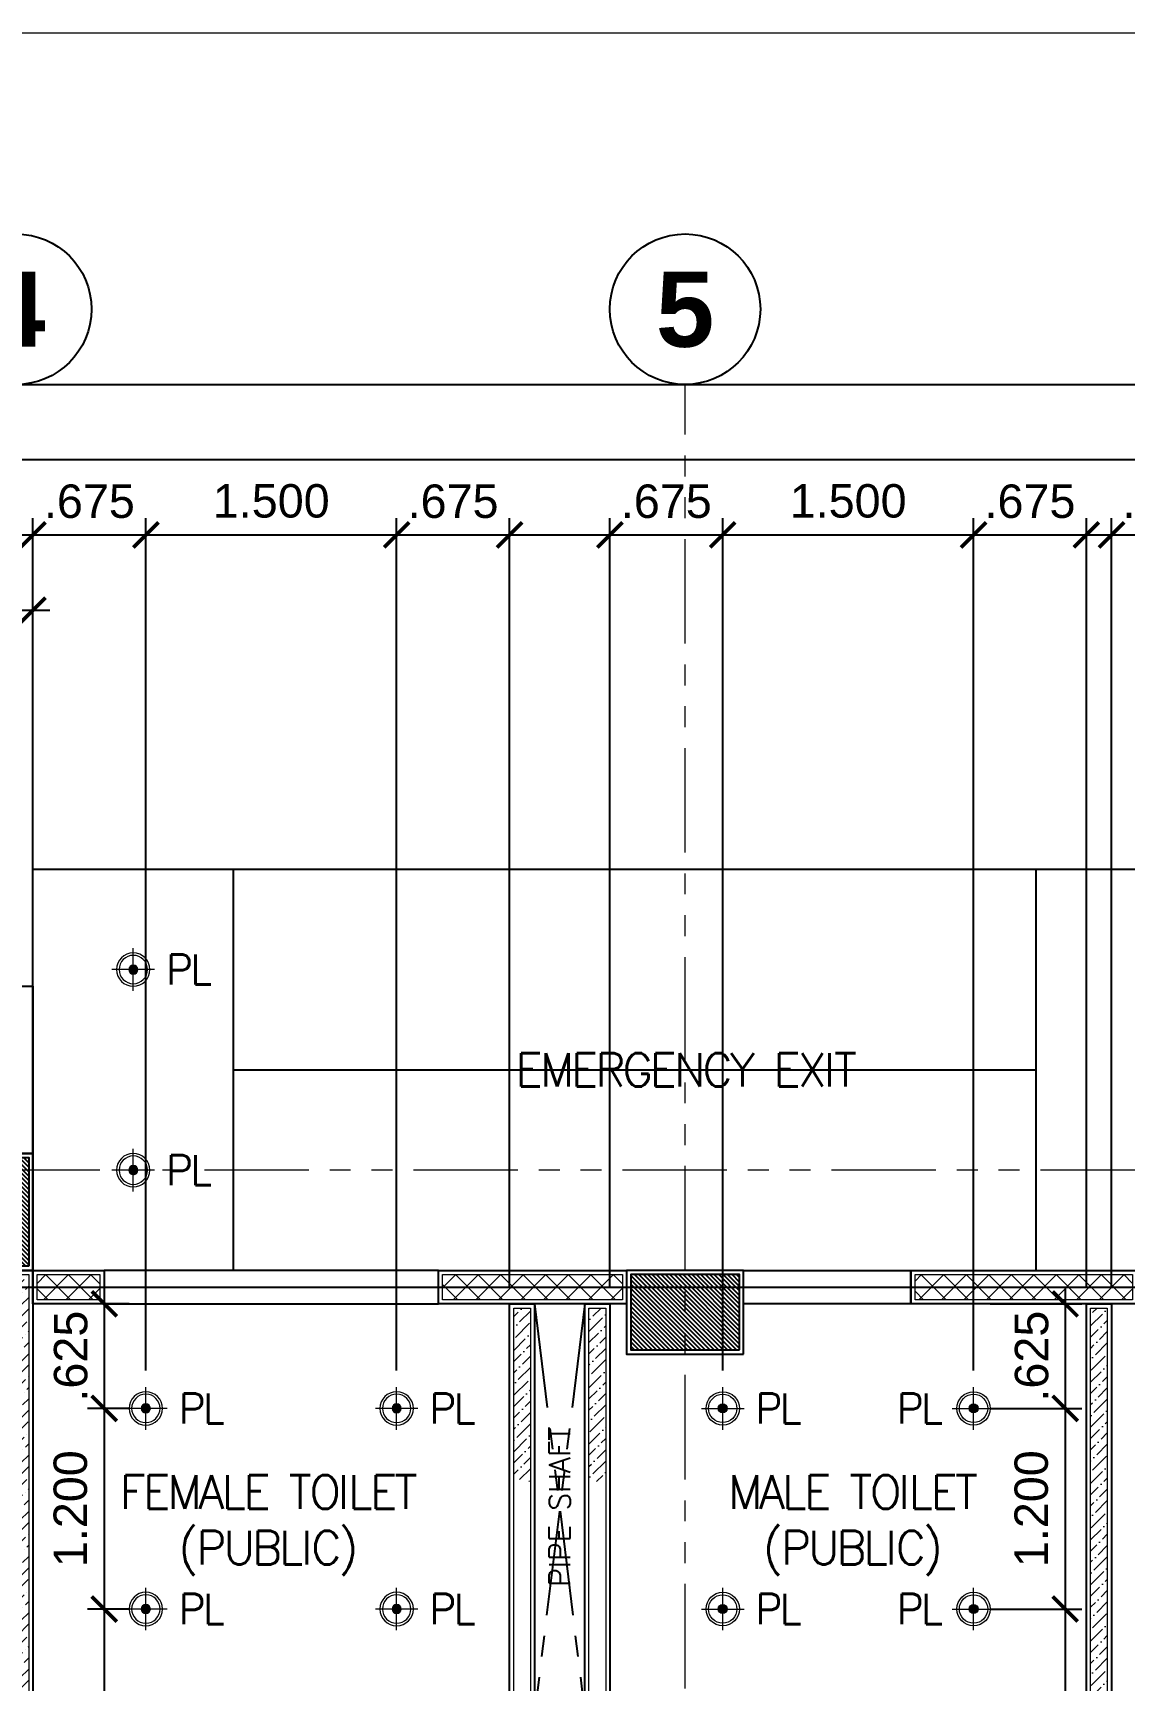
# Model space of a CAD drawing. Header units: metres. Extents: x -12400 to 1, y 0 to 106422.
# Drawn here: x -12153.85 to -12147.33, y 106352.19 to 106362.04 of the extents above; entities that cross this region are included whole.
import ezdxf
from ezdxf.enums import TextEntityAlignment as Align

# ---------------------------------------------------------------- set-up
doc = ezdxf.new("R2010")
doc.units = ezdxf.units.M
doc.header["$PDMODE"] = 35
for name, pattern in [('CENTER', [2, 1.25, -0.25, 0.25, -0.25]), ('HIDDEN2', [4.762499999999999, 3.175, -1.5875]), ('PHANTOM2', [1.25, 0.625, -0.125, 0.125, -0.125, 0.125, -0.125])]:
    doc.linetypes.add(name, pattern=pattern)
for name, color, linetype, lineweight in [('0.1', 1, 'Continuous', 9), ('A-DIM-100', 8, 'Continuous', 0), ('DIM 001', 251, 'Continuous', 13), ('HATCH', 250, 'Continuous', 5), ('LAYOUT', 1, 'Continuous', 20), ('LF 001', 51, 'Continuous', 20), ('TBLOCK-BORDER-OUTSIDE', 240, 'Continuous', 0)]:
    doc.layers.add(name, color=color, linetype=linetype, lineweight=lineweight)
for name, color, linetype in [('E_FIX_LIGHT1', 2, 'Continuous'), ('lighting', 1, 'Continuous'), ('P-HIDE', 1, 'HIDDEN2'), ('S-GRID', 155, 'Continuous'), ('stone', 15, 'Continuous'), ('txt', 2, 'Continuous'), ('WALL', 7, 'Continuous')]:
    doc.layers.add(name, color=color, linetype=linetype)
doc.layers.add('GUIDELINES', color=206, linetype='Continuous', plot=False)
doc.styles.add('DIMTXT-100', font='arial.ttf')
doc.styles.add('sans serif', font='sanssb__.ttf')
doc.styles.add('swis721', font='swiss.ttf')
doc.styles.add('T.25', font='romans.shx', dxfattribs={"height": 0.2})
doc.dimstyles.new('D-100', dxfattribs={"dimtxt": 0.2, "dimasz": 0.15, "dimexe": 0.1, "dimexo": 0.1, "dimgap": 0.1, "dimtad": 1, "dimdec": 3, "dimzin": 4, "dimdsep": 46, "dimtxsty": 'DIMTXT-100', "dimblk": 'ARCHTICK', "dimcen": 0.2, "dimdle": 0.1, "dimclrd": 8, "dimclre": 8, "dimclrt": 2, "dimadec": 0, "dimazin": 1, "dimtfac": 1, "dimtdec": 3, "dimtofl": 0, "dimtmove": 2, "dimatfit": 3, "dimfxl": 1, "dimarcsym": 0})
doc.dimstyles.new('DIM 200', dxfattribs={"dimtxt": 200, "dimasz": 1, "dimexe": 0, "dimexo": 40, "dimgap": 50, "dimtad": 1, "dimtoh": 1, "dimdec": 0, "dimlfac": 2, "dimtxsty": 'swis721', "dimblk": 'CIR', "dimcen": 0, "dimclrd": 155, "dimclre": 155, "dimclrt": 4, "dimadec": 0, "dimazin": 0, "dimtfac": 1, "dimtdec": 0, "dimtix": 1, "dimtmove": 1, "dimatfit": 3, "dimldrblk": 'CIR', "dimfxl": 0, "dimarcsym": 0})
pattern_1 = [(45, (12093.72419102949, -106406.7665946045), (0.025256970340507, 0.09260889124852564), [0.1190625, -0.0238125, 0, -0.0238125])]

# ---------------------------------------------------------------- blocks, each defined once
blk = doc.blocks.new('CIR')
at = {"color": 4}
blk.add_circle((0, 0), 50, dxfattribs=at)
blk = doc.blocks.new('grid_designation')
blk.add_circle((0, 500), 500)
at = {"color": 3, "style": 'sans serif'}
blk.add_attdef('A', text='', height=471, dxfattribs=at).set_placement((0, 500), align=Align.MIDDLE_CENTER)
blk = doc.blocks.new('A$C1B753C5A')
at = {"layer": 'WALL'}
h = blk.add_hatch(dxfattribs=at)
h.set_pattern_fill('ANSI31', color=250, scale=0.15)
h.set_pattern_definition([(45, (-1494.388102653662, 303.0677240852394), (-0.01325825214724777, 0.01325825214724777), [])])
h.paths.add_polyline_path([(0.4750000000001364, 0.6749999999999545), (0.02500000000009089, 0.6749999999999545), (0.02500000000009095, 0.02499999999997721), (0.4750000000001364, 0.02499999999997721)])
at = {"color": 7}
blk.add_lwpolyline([(0, 0), (0.5000000000002274, 0), (0.5000000000002274, 0.6999999999999318), (0, 0.6999999999999318)], close=True, dxfattribs=at)
at = {"layer": 'stone', "color": 5}
blk.add_lwpolyline([(0.02500000000009095, 0.02499999999997726), (0.4750000000001364, 0.02499999999997726), (0.4750000000001364, 0.6749999999999545), (0.02500000000009095, 0.6749999999999545)], close=True, dxfattribs=at)
blk = doc.blocks.new('COLUMNS2F')
at = {"xscale": -1}
blk.add_blockref('A$C1B753C5A', (-12153.85441529414, 106343.6499565114), dxfattribs=at)
at = {"rotation": 90}
blk.add_blockref('A$C1B753C5A', (-12149.60441529414, 106343.1499565114), dxfattribs=at)
blk = doc.blocks.new('*U1732')
at = {"layer": 'HATCH'}
h = blk.add_hatch(dxfattribs=at)
h.set_pattern_fill('ANSI36', color=256, scale=0.015)
h.set_pattern_definition([(45, (12095.67419102853, -106406.7665946045), (0.025256970340507, 0.09260889124852564), [0.1190625, -0.0238125, 0, -0.0238125])])
h.paths.add_polyline_path([(0.0249999999996362, 0.1249999999854481), (0.0249999999996362, 0.02499999999417923), (4.375000000020804, 0.02499999999417923), (4.375000000020804, 0.1249999999854481)])
at = {"color": 4}
blk.add_lwpolyline([(4.40000000002044, 0), (4.40000000002044, 0.1499999999796273), (0, 0.1499999999796273), (0, 0)], close=True, dxfattribs=at)
at = {"layer": 'HATCH'}
blk.add_lwpolyline([(4.375000000020804, 0.02499999999417923), (4.375000000020804, 0.1249999999854481), (0.0249999999996362, 0.1249999999854481), (0.0249999999996362, 0.02499999999417923)], close=True, dxfattribs=at)
blk = doc.blocks.new('*U1731')
at = {"layer": 'HATCH'}
h = blk.add_hatch(dxfattribs=at)
h.set_pattern_fill('ANSI37', color=256, scale=0.03, angle=-180)
h.set_pattern_definition([(225, (0.03750000001764486, 0), (0.06735192090801863, -0.06735192090801868), []), (314.9999999999999, (0.03750000001764486, 0), (0.06735192090801868, 0.06735192090801861), [])])
h.paths.add_polyline_path([(0.02500000000873115, 0.1749999999883585), (0.02500000000873115, 0.02499999999417923), (1.100000000023102, 0.02499999999417923), (1.100000000023102, 0.1749999999883585)])
blk.add_lwpolyline([(0, 0.1999999999825377), (0, 0), (1.125000000017281, 0), (1.125000000017281, 0.1999999999825377)], close=True)
blk.add_lwpolyline([(0.02500000000873115, 0.1749999999883585), (0.02500000000873115, 0.02499999999417923), (1.100000000023102, 0.02499999999417923), (1.100000000023102, 0.1749999999883585)], close=True, dxfattribs=at)
blk = doc.blocks.new('*U1737')
at = {"layer": 'HATCH'}
h = blk.add_hatch(dxfattribs=at)
h.set_pattern_fill('ANSI37', color=256, scale=0.03, angle=-180)
h.set_pattern_definition([(225, (0.262499999998, 0), (0.06735192090801863, -0.06735192090801868), []), (314.9999999999999, (0.262499999998, 0), (0.06735192090801868, 0.06735192090801861), [])])
h.paths.add_polyline_path([(0.02500000000873115, 0.1749999999883585), (0.02500000000873115, 0.02499999999417923), (1.325000000003457, 0.02499999999417923), (1.325000000003457, 0.1749999999883585)])
blk.add_lwpolyline([(0, 0.1999999999825377), (0, 0), (1.349999999997636, 0), (1.349999999997636, 0.1999999999825377)], close=True)
blk.add_lwpolyline([(0.02500000000873115, 0.1749999999883585), (0.02500000000873115, 0.02499999999417923), (1.325000000003457, 0.02499999999417923), (1.325000000003457, 0.1749999999883585)], close=True, dxfattribs=at)
blk = doc.blocks.new('*U1765')
at = {"layer": 'HATCH'}
h = blk.add_hatch(dxfattribs=at)
h.set_pattern_fill('ANSI37', color=256, scale=0.03, angle=-180)
h.set_pattern_definition([(225, (-0.6624999999845038, 0), (0.06735192090801863, -0.06735192090801868), []), (314.9999999999999, (-0.6624999999845038, 0), (0.06735192090801868, 0.06735192090801861), [])])
h.paths.add_polyline_path([(0.02500000000873115, 0.1749999999883585), (0.02500000000873115, 0.02499999999417923), (0.4000000000209532, 0.02499999999417923), (0.4000000000209532, 0.1749999999883585)])
blk.add_lwpolyline([(0, 0.1999999999825377), (0, 0), (0.4250000000151324, 0), (0.4250000000151324, 0.1999999999825377)], close=True)
blk.add_lwpolyline([(0.02500000000873115, 0.1749999999883585), (0.02500000000873115, 0.02499999999417923), (0.4000000000209532, 0.02499999999417923), (0.4000000000209532, 0.1749999999883585)], close=True, dxfattribs=at)
blk = doc.blocks.new('*U1220')
at = {"layer": 'HATCH'}
h = blk.add_hatch(dxfattribs=at)
h.set_pattern_fill('ANSI36', color=256, scale=0.015)
h.set_pattern_definition(pattern_1)
h.paths.add_polyline_path([(1.387500000983777, 0.1249999999854481), (1.387500000983777, 0.02499999999417923), (2.425000000984141, 0.02499999999417923), (2.425000000984141, 0.1249999999854481)])
at = {"color": 4}
blk.add_lwpolyline([(2.450000000983777, 0), (2.450000000983777, 0.1499999999796273), (0, 0.1499999999796273), (0, 0)], close=True, dxfattribs=at)
at = {"layer": 'HATCH'}
blk.add_lwpolyline([(2.425000000984141, 0.02499999999417923), (2.425000000984141, 0.1249999999854481), (0.0249999999996362, 0.1249999999854481), (0.0249999999996362, 0.02499999999417923)], close=True, dxfattribs=at)
blk = doc.blocks.new('*U1214')
at = {"layer": 'HATCH'}
h = blk.add_hatch(dxfattribs=at)
h.set_pattern_fill('ANSI36', color=256, scale=0.015)
h.set_pattern_definition(pattern_1)
h.paths.add_polyline_path([(1.387500000983777, 0.1249999999854481), (1.387500000983777, 0.02499999999417923), (2.425000000984141, 0.02499999999417923), (2.425000000984141, 0.1249999999854481)])
at = {"color": 4}
blk.add_lwpolyline([(2.450000000983777, 0), (2.450000000983777, 0.1499999999796273), (0, 0.1499999999796273), (0, 0)], close=True, dxfattribs=at)
at = {"layer": 'HATCH'}
blk.add_lwpolyline([(2.425000000984141, 0.02499999999417923), (2.425000000984141, 0.1249999999854481), (0.0249999999996362, 0.1249999999854481), (0.0249999999996362, 0.02499999999417923)], close=True, dxfattribs=at)
blk = doc.blocks.new('*U1966')
at = {"layer": 'HATCH'}
h = blk.add_hatch(dxfattribs=at)
h.set_pattern_fill('ANSI36', color=256, scale=0.015)
h.set_pattern_definition([(45, (12095.32419102851, -106406.7665946045), (0.025256970340507, 0.09260889124852564), [0.1190625, -0.0238125, 0, -0.0238125])])
h.paths.add_polyline_path([(0.0249999999996362, 0.1249999999854481), (0.02499999999963665, 0.02499999999417923), (4.025000000000431, 0.02499999999417923), (4.025000000000431, 0.1249999999854481)])
at = {"color": 4}
blk.add_lwpolyline([(4.050000000000067, 0), (4.050000000000067, 0.1499999999796273), (0, 0.1499999999796273), (0, 0)], close=True, dxfattribs=at)
at = {"layer": 'HATCH'}
blk.add_lwpolyline([(4.025000000000431, 0.02499999999417923), (4.025000000000431, 0.1249999999854481), (0.0249999999996362, 0.1249999999854481), (0.0249999999996362, 0.02499999999417923)], close=True, dxfattribs=at)
blk = doc.blocks.new('A$Ce30c4869')
at = {"color": 8}
for points in [[(11.40000000000146, 18.9999999999709), (11.40000000000146, 21.39999999996508)], [(16.2000000000171, 18.99999999994179), (16.2000000000171, 21.39999999996508)], [(11.40000000000146, 20.19999999996799), (16.2000000000171, 20.19999999996799)]]:
    blk.add_lwpolyline(points, dxfattribs=at)
at = {"color": 1}
blk.add_lwpolyline([(16.2000000000171, 21.39999999996508), (18.00000000001819, 21.39999999996508)], dxfattribs=at)
for points in [[(10.62500000002365, 18.80000000096334), (12.62499999999636, 18.80000000096334), (12.62499999999636, 19.00000000007276), (10.62500000002365, 19.00000000007276)], [(14.45000000000073, 19.00000000007276), (15.45000000001528, 19.00000000007276), (15.45000000001528, 18.80000000096334), (14.45000000000073, 18.80000000096334)]]:
    blk.add_lwpolyline(points, close=True, dxfattribs=at)
at = {"color": 8, "linetype": 'PHANTOM2'}
for points in [[(13.20000000000437, 18.80000000000291), (13.50000000000546, 16.34999999999127)], [(13.50000000000546, 18.80000000000291), (13.20000000000255, 16.34999999999127)]]:
    blk.add_lwpolyline(points, dxfattribs=at)
at = {"layer": 'GUIDELINES'}
blk.add_lwpolyline([(1.100000000000364, 19.60000000000582), (10.10000000000036, 19.60000000000582), (10.10000000000036, 18.90000000000873), (18.10000000000036, 18.90000000000873), (18.10000000000036, 19.60000000000582), (27.10000000000036, 19.60000000000582), (27.10000000000036, 1.100000000005821), (18.10000000000036, 1.100000000005821), (18.10000000000036, 2.100000000122236), (10.10000000000036, 2.100000000122236), (10.10000000000036, 1.100000000005821), (1.100000000000364, 1.100000000005821)], close=True, dxfattribs=at)
at = {"layer": 'P-HIDE', "linetype": 'Continuous'}
blk.add_lwpolyline([(10.20000000000073, 18.9999999999709), (10.20000000000073, 21.39999999996508), (18.00000000001819, 21.39999999996508), (18.00000000001819, 18.9999999999709)], dxfattribs=at)
blk.add_blockref('COLUMNS2F', (12164.05441529414, -106324.6499565114))
at = {"xscale": -1}
for name, p, rotation in [('*U1966', (10.0500000000211, 14.94999999999709), 270), ('*U1765', (10.20000000000437, 19.00000000097498), 180), ('*U1731', (12.62499999999636, 19.00000000097498), 180), ('*U1737', (15.45000000001528, 19.00000000094587), 180), ('*U1220', (13.05000000001382, 16.35000000000582), 270), ('*U1214', (13.50000000001637, 16.35000000000582), 270), ('*U1732', (16.50000000000364, 14.39999999997963), 270)]:
    blk.add_blockref(name, p, dxfattribs=dict(at, rotation=rotation))
at = {"layer": '0.1', "color": 2, "insert": (13.35000000000582, 17.58749999999418), "char_height": 0.125, "attachment_point": 5, "rotation": 89.99999999999993, "style": 'T.25'}
blk.add_mtext_dynamic_manual_height_columns('PIPE SHAFT', width=1.286489697929028, gutter_width=1, heights=[0], dxfattribs=at)
blk = doc.blocks.new('L1')
at = {"layer": 'LF 001', "lineweight": 20, "ltscale": 1500}
h = blk.add_hatch(color=256, dxfattribs=at)
edge = h.paths.add_edge_path()
edge.add_arc((1.13686837721616e-13, -1.13686837721616e-13), 0.0318958546358772, 0, 360)
at = {"layer": 'LF 001', "color": 76, "lineweight": 18, "ltscale": 1500}
for points in [[(1.13686837721616e-13, 0.1499999999997499), (1.13686837721616e-13, -0.1500000000000909)], [(-0.1499999999999773, -1.13686837721616e-13), (0.1500000000000909, -1.13686837721616e-13)]]:
    blk.add_lwpolyline(points, dxfattribs=at)
at = {"layer": 'LF 001', "ltscale": 1500}
blk.add_lwpolyline([(-0.09999999999990905, -1.13686837721616e-13, -1), (0.1000000000000227, -1.13686837721616e-13, -1)], format="xyb", close=True, dxfattribs=at)
at = {"layer": 'LF 001', "lineweight": 20, "ltscale": 1500}
blk.add_circle((1.13686837721616e-13, -1.13686837721616e-13), 0.0318958546358772, dxfattribs=at)
blk = doc.blocks.new('LO')
at = {"layer": 'LAYOUT', "xscale": 1000, "yscale": 1000, "zscale": 1000}
blk.add_blockref('L1', (0, 0), dxfattribs=at)
blk = doc.blocks.new('*U1960')
at = {"layer": 'LF 001', "ltscale": 1500}
blk.add_circle((0, -3.995415109869782e-14), 0.0998520709958535, dxfattribs=at)
at = {"layer": 'lighting', "xscale": 0.0008492979043710491, "yscale": 0.0008492979043710491, "zscale": 0.0008492979043710491}
blk.add_blockref('LO', (0, -3.995415109869782e-14), dxfattribs=at)
blk = doc.blocks.new('A$C1aea4ed3')
at = {"color": 1}
blk.add_lwpolyline([(10.20000000000073, 19.69999999998254), (1.000000000003638, 19.69999999999709), (0, 20.69999999998254), (10.20000000000073, 20.69999999998254), (10.20000000000073, 19.69999999998254)], dxfattribs=at)
at = {"layer": 'E_FIX_LIGHT1', "xscale": -1, "rotation": 270}
for p in [(10.87499999999818, 18.17499999997381), (12.37499999999818, 18.17499999997381), (10.87499999999818, 16.97499999996217), (12.37499999999818, 16.97499999996217)]:
    blk.add_blockref('*U1960', p, dxfattribs=at)
at = {"layer": 'E_FIX_LIGHT1', "rotation": 90}
for p in [(14.32500000000618, 18.17499999997381), (15.82500000000618, 18.17499999997381), (14.32500000000618, 16.97499999996217), (15.82500000000618, 16.97499999996217)]:
    blk.add_blockref('*U1960', p, dxfattribs=at)
at = {"layer": 'txt', "color": 6, "linetype": 'Continuous', "char_height": 0.18, "attachment_point": 5, "style": 'T.25'}
for insert in [(11.12739468565815, 20.79999999995925), (11.12739468565815, 19.59999999994761), (11.20239468565524, 18.17499999997381), (12.70239468565524, 18.17499999997381), (14.65239468566324, 18.17499999997381), (15.49760531434913, 18.17499999997381), (11.20239468565524, 16.97499999996217), (12.70239468565524, 16.97499999996217), (14.65239468566324, 16.97499999996217), (15.49760531434913, 16.97499999996217)]:
    blk.add_mtext_dynamic_manual_height_columns('{\\T0.9;PL}', width=0.6453045245441018, gutter_width=0.001, heights=[0], dxfattribs=dict(at, insert=insert))
blk = doc.blocks.new('_ArchTick')
at = {"color": 0, "linetype": 'ByBlock', "const_width": 0.15}
blk.add_lwpolyline([(-0.5, -0.5), (0.5, 0.5)], dxfattribs=at)
blk = doc.blocks.new('*D1385')
at = {"layer": 'DEFPOINTS', "color": 0, "transparency": 16777216}
for p in [(-12153.17941563764, 106359.0365394432), (-12153.85441563763, 106354.4365394442), (-12153.17941563764, 106353.9389341288)]:
    blk.add_point(p, dxfattribs=at)
at = {"layer": 'DIM 001', "color": 8, "lineweight": -2, "transparency": 16777216}
for p, q in [((-12153.85441563763, 106354.5365394442), (-12153.85441563763, 106359.1365394432)), ((-12153.17941563764, 106354.0389341288), (-12153.17941563764, 106359.1365394432)), ((-12153.95441563763, 106359.0365394432), (-12153.07941563764, 106359.0365394432))]:
    blk.add_line(p, q, dxfattribs=at)
at = {"layer": 'DIM 001', "color": 8, "lineweight": -2, "transparency": 16777216, "xscale": 0.15, "yscale": 0.15, "zscale": 0.15, "rotation": 180}
blk.add_blockref('_ArchTick', (-12153.85441563763, 106359.0365394432), dxfattribs=at)
at = {"layer": 'DIM 001', "color": 8, "lineweight": -2, "transparency": 16777216, "xscale": 0.15, "yscale": 0.15, "zscale": 0.15}
blk.add_blockref('_ArchTick', (-12153.17941563764, 106359.0365394432), dxfattribs=at)
at = {"layer": 'DIM 001', "color": 2, "transparency": 16777216, "insert": (-12153.51691563763, 106359.2365394432), "char_height": 0.2, "attachment_point": 5, "style": 'DIMTXT-100'}
blk.add_mtext('.675', dxfattribs=at)
blk = doc.blocks.new('*D1386')
at = {"layer": 'DEFPOINTS', "color": 0, "transparency": 16777216}
for p in [(-12151.67941563764, 106359.0365394432), (-12153.17941563764, 106353.9389341288), (-12151.67941563764, 106353.9389341288)]:
    blk.add_point(p, dxfattribs=at)
at = {"layer": 'DIM 001', "color": 8, "lineweight": -2, "transparency": 16777216}
for p, q in [((-12153.17941563764, 106354.0389341288), (-12153.17941563764, 106359.1365394432)), ((-12151.67941563764, 106354.0389341288), (-12151.67941563764, 106359.1365394432)), ((-12153.27941563764, 106359.0365394432), (-12151.57941563764, 106359.0365394432))]:
    blk.add_line(p, q, dxfattribs=at)
at = {"layer": 'DIM 001', "color": 8, "lineweight": -2, "transparency": 16777216, "xscale": 0.15, "yscale": 0.15, "zscale": 0.15, "rotation": 180}
blk.add_blockref('_ArchTick', (-12153.17941563764, 106359.0365394432), dxfattribs=at)
at = {"layer": 'DIM 001', "color": 8, "lineweight": -2, "transparency": 16777216, "xscale": 0.15, "yscale": 0.15, "zscale": 0.15}
blk.add_blockref('_ArchTick', (-12151.67941563764, 106359.0365394432), dxfattribs=at)
at = {"layer": 'DIM 001', "color": 2, "transparency": 16777216, "insert": (-12152.42941563764, 106359.2386540407), "char_height": 0.2, "attachment_point": 5, "style": 'DIMTXT-100'}
blk.add_mtext('1.500', dxfattribs=at)
blk = doc.blocks.new('*D1387')
at = {"layer": 'DEFPOINTS', "color": 0, "transparency": 16777216}
for p in [(-12151.00441563762, 106359.0365394432), (-12151.00441563762, 106354.4365394442), (-12151.67941563764, 106353.9389341288)]:
    blk.add_point(p, dxfattribs=at)
at = {"layer": 'DIM 001', "color": 8, "lineweight": -2, "transparency": 16777216}
for p, q in [((-12151.67941563764, 106354.0389341288), (-12151.67941563764, 106359.1365394432)), ((-12151.00441563762, 106354.5365394442), (-12151.00441563762, 106359.1365394432)), ((-12151.77941563764, 106359.0365394432), (-12150.90441563762, 106359.0365394432))]:
    blk.add_line(p, q, dxfattribs=at)
at = {"layer": 'DIM 001', "color": 8, "lineweight": -2, "transparency": 16777216, "xscale": 0.15, "yscale": 0.15, "zscale": 0.15, "rotation": 180}
blk.add_blockref('_ArchTick', (-12151.67941563764, 106359.0365394432), dxfattribs=at)
at = {"layer": 'DIM 001', "color": 8, "lineweight": -2, "transparency": 16777216, "xscale": 0.15, "yscale": 0.15, "zscale": 0.15}
blk.add_blockref('_ArchTick', (-12151.00441563762, 106359.0365394432), dxfattribs=at)
at = {"layer": 'DIM 001', "color": 2, "transparency": 16777216, "insert": (-12151.34191563763, 106359.2365394432), "char_height": 0.2, "attachment_point": 5, "style": 'DIMTXT-100'}
blk.add_mtext('.675', dxfattribs=at)
blk = doc.blocks.new('*D1388')
at = {"layer": 'DEFPOINTS', "color": 0, "transparency": 16777216}
for p in [(-12149.72941563763, 106359.0365394432), (-12150.40441563764, 106354.4365394442), (-12149.72941563763, 106353.9389341288)]:
    blk.add_point(p, dxfattribs=at)
at = {"layer": 'DIM 001', "color": 8, "lineweight": -2, "transparency": 16777216}
for p, q in [((-12150.40441563764, 106354.5365394442), (-12150.40441563764, 106359.1365394432)), ((-12149.72941563763, 106354.0389341288), (-12149.72941563763, 106359.1365394432)), ((-12150.50441563764, 106359.0365394432), (-12149.62941563763, 106359.0365394432))]:
    blk.add_line(p, q, dxfattribs=at)
at = {"layer": 'DIM 001', "color": 8, "lineweight": -2, "transparency": 16777216, "xscale": 0.15, "yscale": 0.15, "zscale": 0.15, "rotation": 180}
blk.add_blockref('_ArchTick', (-12150.40441563764, 106359.0365394432), dxfattribs=at)
at = {"layer": 'DIM 001', "color": 8, "lineweight": -2, "transparency": 16777216, "xscale": 0.15, "yscale": 0.15, "zscale": 0.15}
blk.add_blockref('_ArchTick', (-12149.72941563763, 106359.0365394432), dxfattribs=at)
at = {"layer": 'DIM 001', "color": 2, "transparency": 16777216, "insert": (-12150.06691563763, 106359.2365394432), "char_height": 0.2, "attachment_point": 5, "style": 'DIMTXT-100'}
blk.add_mtext('.675', dxfattribs=at)
blk = doc.blocks.new('*D1389')
at = {"layer": 'DEFPOINTS', "color": 0, "transparency": 16777216}
for p in [(-12148.22941563763, 106359.0365394432), (-12149.72941563763, 106353.9389341288), (-12148.22941563763, 106353.9389341288)]:
    blk.add_point(p, dxfattribs=at)
at = {"layer": 'DIM 001', "color": 8, "lineweight": -2, "transparency": 16777216}
for p, q in [((-12149.72941563763, 106354.0389341288), (-12149.72941563763, 106359.1365394432)), ((-12148.22941563763, 106354.0389341288), (-12148.22941563763, 106359.1365394432)), ((-12149.82941563763, 106359.0365394432), (-12148.12941563763, 106359.0365394432))]:
    blk.add_line(p, q, dxfattribs=at)
at = {"layer": 'DIM 001', "color": 8, "lineweight": -2, "transparency": 16777216, "xscale": 0.15, "yscale": 0.15, "zscale": 0.15, "rotation": 180}
blk.add_blockref('_ArchTick', (-12149.72941563763, 106359.0365394432), dxfattribs=at)
at = {"layer": 'DIM 001', "color": 8, "lineweight": -2, "transparency": 16777216, "xscale": 0.15, "yscale": 0.15, "zscale": 0.15}
blk.add_blockref('_ArchTick', (-12148.22941563763, 106359.0365394432), dxfattribs=at)
at = {"layer": 'DIM 001', "color": 2, "transparency": 16777216, "insert": (-12148.97941563763, 106359.2386540407), "char_height": 0.2, "attachment_point": 5, "style": 'DIMTXT-100'}
blk.add_mtext('1.500', dxfattribs=at)
blk = doc.blocks.new('*D1390')
at = {"layer": 'DEFPOINTS', "color": 0, "transparency": 16777216}
for p in [(-12147.55441563763, 106359.0365394432), (-12147.55441563763, 106354.4365394442), (-12148.22941563763, 106353.9389341288)]:
    blk.add_point(p, dxfattribs=at)
at = {"layer": 'DIM 001', "color": 8, "lineweight": -2, "transparency": 16777216}
for p, q in [((-12148.22941563763, 106354.0389341288), (-12148.22941563763, 106359.1365394432)), ((-12147.55441563763, 106354.5365394442), (-12147.55441563763, 106359.1365394432)), ((-12148.32941563763, 106359.0365394432), (-12147.45441563763, 106359.0365394432))]:
    blk.add_line(p, q, dxfattribs=at)
at = {"layer": 'DIM 001', "color": 8, "lineweight": -2, "transparency": 16777216, "xscale": 0.15, "yscale": 0.15, "zscale": 0.15, "rotation": 180}
blk.add_blockref('_ArchTick', (-12148.22941563763, 106359.0365394432), dxfattribs=at)
at = {"layer": 'DIM 001', "color": 8, "lineweight": -2, "transparency": 16777216, "xscale": 0.15, "yscale": 0.15, "zscale": 0.15}
blk.add_blockref('_ArchTick', (-12147.55441563763, 106359.0365394432), dxfattribs=at)
at = {"layer": 'DIM 001', "color": 2, "transparency": 16777216, "insert": (-12147.89191563763, 106359.2365394432), "char_height": 0.2, "attachment_point": 5, "style": 'DIMTXT-100'}
blk.add_mtext('.675', dxfattribs=at)
blk = doc.blocks.new('*D1391')
at = {"layer": 'DEFPOINTS', "color": 0, "transparency": 16777216}
for p in [(-12146.72941563765, 106359.0365394432), (-12147.40441563765, 106354.4365394432), (-12146.72941563765, 106353.1889341285)]:
    blk.add_point(p, dxfattribs=at)
at = {"layer": 'DIM 001', "color": 8, "lineweight": -2, "transparency": 16777216}
for p, q in [((-12147.40441563765, 106354.5365394432), (-12147.40441563765, 106359.1365394432)), ((-12146.72941563765, 106353.2889341285), (-12146.72941563765, 106359.1365394432)), ((-12147.50441563765, 106359.0365394432), (-12146.62941563765, 106359.0365394432))]:
    blk.add_line(p, q, dxfattribs=at)
at = {"layer": 'DIM 001', "color": 8, "lineweight": -2, "transparency": 16777216, "xscale": 0.15, "yscale": 0.15, "zscale": 0.15, "rotation": 180}
blk.add_blockref('_ArchTick', (-12147.40441563765, 106359.0365394432), dxfattribs=at)
at = {"layer": 'DIM 001', "color": 8, "lineweight": -2, "transparency": 16777216, "xscale": 0.15, "yscale": 0.15, "zscale": 0.15}
blk.add_blockref('_ArchTick', (-12146.72941563765, 106359.0365394432), dxfattribs=at)
at = {"layer": 'DIM 001', "color": 2, "transparency": 16777216, "insert": (-12147.06691563765, 106359.2365394432), "char_height": 0.2, "attachment_point": 5, "style": 'DIMTXT-100'}
blk.add_mtext('.675', dxfattribs=at)
blk = doc.blocks.new('*D1328')
at = {"layer": 'DEFPOINTS', "color": 0, "transparency": 16777216}
for p in [(-12153.17941563764, 106353.8115394432), (-12153.42765875082, 106352.6115394432), (-12153.17941563764, 106352.6115394432)]:
    blk.add_point(p, dxfattribs=at)
at = {"layer": 'DIM 001', "color": 8, "lineweight": -2, "transparency": 16777216}
for p, q in [((-12153.42765875082, 106353.9115394432), (-12153.42765875082, 106352.5115394432)), ((-12153.27941563764, 106353.8115394432), (-12153.52765875082, 106353.8115394432)), ((-12153.27941563764, 106352.6115394432), (-12153.52765875082, 106352.6115394432))]:
    blk.add_line(p, q, dxfattribs=at)
at = {"layer": 'DIM 001', "color": 8, "lineweight": -2, "transparency": 16777216, "xscale": 0.15, "yscale": 0.15, "zscale": 0.15}
for p, rotation in [((-12153.42765875082, 106353.8115394432), 90), ((-12153.42765875082, 106352.6115394432), 270)]:
    blk.add_blockref('_ArchTick', p, dxfattribs=dict(at, rotation=rotation))
at = {"layer": 'DIM 001', "color": 2, "transparency": 16777216, "insert": (-12153.62977334833, 106353.2115394432), "char_height": 0.2, "attachment_point": 5, "rotation": 90, "style": 'DIMTXT-100'}
blk.add_mtext('1.200', dxfattribs=at)
blk = doc.blocks.new('*D1329')
at = {"layer": 'DEFPOINTS', "color": 0, "transparency": 16777216}
for p in [(-12153.17941563764, 106352.6115394432), (-12153.42765875083, 106350.9365394433), (-12153.17941563764, 106350.9365394433)]:
    blk.add_point(p, dxfattribs=at)
at = {"layer": 'DIM 001', "color": 8, "lineweight": -2, "transparency": 16777216}
for p, q in [((-12153.42765875083, 106352.7115394432), (-12153.42765875083, 106350.8365394433)), ((-12153.27941563764, 106352.6115394432), (-12153.52765875083, 106352.6115394432)), ((-12153.27941563764, 106350.9365394433), (-12153.52765875083, 106350.9365394433))]:
    blk.add_line(p, q, dxfattribs=at)
at = {"layer": 'DIM 001', "color": 8, "lineweight": -2, "transparency": 16777216, "xscale": 0.15, "yscale": 0.15, "zscale": 0.15}
for p, rotation in [((-12153.42765875083, 106352.6115394432), 90), ((-12153.42765875083, 106350.9365394433), 270)]:
    blk.add_blockref('_ArchTick', p, dxfattribs=dict(at, rotation=rotation))
at = {"layer": 'DIM 001', "color": 2, "transparency": 16777216, "insert": (-12153.62977334834, 106351.7740394432), "char_height": 0.2, "attachment_point": 5, "rotation": 90, "style": 'DIMTXT-100'}
blk.add_mtext('1.675', dxfattribs=at)
blk = doc.blocks.new('*D1251')
at = {"layer": 'DEFPOINTS', "color": 0, "transparency": 16777216}
for p in [(-12153.17941563764, 106354.4365394442), (-12153.42765875082, 106353.8115394432), (-12153.17941563764, 106353.8115394432)]:
    blk.add_point(p, dxfattribs=at)
at = {"layer": 'DIM 001', "color": 8, "lineweight": -2, "transparency": 16777216}
for p, q in [((-12153.42765875082, 106354.5365394442), (-12153.42765875082, 106353.7115394432)), ((-12153.27941563764, 106354.4365394442), (-12153.52765875082, 106354.4365394442)), ((-12153.27941563764, 106353.8115394432), (-12153.52765875082, 106353.8115394432))]:
    blk.add_line(p, q, dxfattribs=at)
at = {"layer": 'DIM 001', "color": 8, "lineweight": -2, "transparency": 16777216, "xscale": 0.15, "yscale": 0.15, "zscale": 0.15}
for p, rotation in [((-12153.42765875082, 106354.4365394442), 90), ((-12153.42765875082, 106353.8115394432), 270)]:
    blk.add_blockref('_ArchTick', p, dxfattribs=dict(at, rotation=rotation))
at = {"layer": 'DIM 001', "color": 2, "transparency": 16777216, "insert": (-12153.62765875075, 106354.1240394437), "char_height": 0.2, "attachment_point": 5, "rotation": 90, "style": 'DIMTXT-100'}
blk.add_mtext('.625', dxfattribs=at)
blk = doc.blocks.new('*D1252')
at = {"layer": 'DEFPOINTS', "color": 0, "transparency": 16777216}
for p in [(-12148.22941563763, 106353.8115394432), (-12148.22941563763, 106352.6115394432), (-12147.68117252449, 106352.6115394432)]:
    blk.add_point(p, dxfattribs=at)
at = {"layer": 'DIM 001', "color": 8, "lineweight": -2, "transparency": 16777216}
for p, q in [((-12147.68117252449, 106353.9115394432), (-12147.68117252449, 106352.5115394432)), ((-12148.12941563763, 106353.8115394432), (-12147.58117252449, 106353.8115394432)), ((-12148.12941563763, 106352.6115394432), (-12147.58117252449, 106352.6115394432))]:
    blk.add_line(p, q, dxfattribs=at)
at = {"layer": 'DIM 001', "color": 8, "lineweight": -2, "transparency": 16777216, "xscale": 0.15, "yscale": 0.15, "zscale": 0.15}
for p, rotation in [((-12147.68117252449, 106353.8115394432), 90), ((-12147.68117252449, 106352.6115394432), 270)]:
    blk.add_blockref('_ArchTick', p, dxfattribs=dict(at, rotation=rotation))
at = {"layer": 'DIM 001', "color": 2, "transparency": 16777216, "insert": (-12147.883287122, 106353.2115394432), "char_height": 0.2, "attachment_point": 5, "rotation": 90, "style": 'DIMTXT-100'}
blk.add_mtext('1.200', dxfattribs=at)
blk = doc.blocks.new('*D1253')
at = {"layer": 'DEFPOINTS', "color": 0, "transparency": 16777216}
for p in [(-12148.22941563763, 106352.6115394432), (-12148.22941563763, 106350.9365394433), (-12147.68117252448, 106350.9365394433)]:
    blk.add_point(p, dxfattribs=at)
at = {"layer": 'DIM 001', "color": 8, "lineweight": -2, "transparency": 16777216}
for p, q in [((-12147.68117252448, 106352.7115394432), (-12147.68117252448, 106350.8365394433)), ((-12148.12941563763, 106352.6115394432), (-12147.58117252448, 106352.6115394432)), ((-12148.12941563763, 106350.9365394433), (-12147.58117252448, 106350.9365394433))]:
    blk.add_line(p, q, dxfattribs=at)
at = {"layer": 'DIM 001', "color": 8, "lineweight": -2, "transparency": 16777216, "xscale": 0.15, "yscale": 0.15, "zscale": 0.15}
for p, rotation in [((-12147.68117252448, 106352.6115394432), 90), ((-12147.68117252448, 106350.9365394433), 270)]:
    blk.add_blockref('_ArchTick', p, dxfattribs=dict(at, rotation=rotation))
at = {"layer": 'DIM 001', "color": 2, "transparency": 16777216, "insert": (-12147.88328712199, 106351.7740394432), "char_height": 0.2, "attachment_point": 5, "rotation": 90, "style": 'DIMTXT-100'}
blk.add_mtext('1.675', dxfattribs=at)
blk = doc.blocks.new('*D1255')
at = {"layer": 'DEFPOINTS', "color": 0, "transparency": 16777216}
for p in [(-12148.22941563763, 106354.4365394442), (-12148.22941563763, 106353.8115394432), (-12147.6811725245, 106353.8115394432)]:
    blk.add_point(p, dxfattribs=at)
at = {"layer": 'DIM 001', "color": 8, "lineweight": -2, "transparency": 16777216}
for p, q in [((-12147.6811725245, 106354.5365394442), (-12147.6811725245, 106353.7115394432)), ((-12148.12941563763, 106354.4365394442), (-12147.5811725245, 106354.4365394442)), ((-12148.12941563763, 106353.8115394432), (-12147.5811725245, 106353.8115394432))]:
    blk.add_line(p, q, dxfattribs=at)
at = {"layer": 'DIM 001', "color": 8, "lineweight": -2, "transparency": 16777216, "xscale": 0.15, "yscale": 0.15, "zscale": 0.15}
for p, rotation in [((-12147.6811725245, 106354.4365394442), 90), ((-12147.6811725245, 106353.8115394432), 270)]:
    blk.add_blockref('_ArchTick', p, dxfattribs=dict(at, rotation=rotation))
at = {"layer": 'DIM 001', "color": 2, "transparency": 16777216, "insert": (-12147.88117252448, 106354.1240394437), "char_height": 0.2, "attachment_point": 5, "rotation": 90, "style": 'DIMTXT-100'}
blk.add_mtext('.625', dxfattribs=at)
blk = doc.blocks.new('*D1247')
at = {"layer": 'DEFPOINTS', "color": 0, "transparency": 16777216}
for p in [(-12153.85441529414, 106358.5865394432), (-12153.85441529414, 106356.3365394432), (-12155.45441529414, 106355.8639341288)]:
    blk.add_point(p, dxfattribs=at)
at = {"layer": 'DIM 001', "color": 8, "lineweight": -2, "transparency": 16777216}
for p, q in [((-12155.45441529414, 106355.9639341288), (-12155.45441529414, 106358.6865394432)), ((-12153.85441529414, 106356.4365394432), (-12153.85441529414, 106358.6865394432)), ((-12155.55441529414, 106358.5865394432), (-12153.75441529414, 106358.5865394432))]:
    blk.add_line(p, q, dxfattribs=at)
at = {"layer": 'DIM 001', "color": 8, "lineweight": -2, "transparency": 16777216, "xscale": 0.15, "yscale": 0.15, "zscale": 0.15, "rotation": 180}
blk.add_blockref('_ArchTick', (-12155.45441529414, 106358.5865394432), dxfattribs=at)
at = {"layer": 'DIM 001', "color": 8, "lineweight": -2, "transparency": 16777216, "xscale": 0.15, "yscale": 0.15, "zscale": 0.15}
blk.add_blockref('_ArchTick', (-12153.85441529414, 106358.5865394432), dxfattribs=at)
at = {"layer": 'DIM 001', "color": 2, "transparency": 16777216, "insert": (-12154.65441529414, 106358.7886540407), "char_height": 0.2, "attachment_point": 5, "style": 'DIMTXT-100'}
blk.add_mtext('1.600', dxfattribs=at)
blk = doc.blocks.new('A$Ceba0e023')
at = {"layer": 'TBLOCK-BORDER-OUTSIDE'}
blk.add_line((4.010526315688367, 48.42710526427254), (73.69342105266787, 48.42710526427254), dxfattribs=at)
blk.add_lwpolyline([(73.69342105253327, 2.506578948481547), (4.010526315688367, 2.506578948481547), (4.010526315688367, 48.42710526427254), (73.69342105253327, 48.42710526427254)], close=True, dxfattribs=at)
blk = doc.blocks.new('GRID1')
at = {"layer": 'S-GRID', "color": 155, "linetype": 'CENTER'}
ref = blk.add_blockref('grid_designation', (-12151.25441529414, 106412.5702236537), dxfattribs=dict(at, xscale=0.0009000000000000002, yscale=0.0009000000000000002, zscale=0.0009000000000000002))
ref.add_attrib('A', '4', dxfattribs={"layer": '0', "color": 3, "height": 0.45, "style": 'sans serif'}).set_placement((-12151.25441529414, 106413.0202236537), align=Align.MIDDLE_CENTER)
ref = blk.add_blockref('grid_designation', (-12147.25441529414, 106412.5702236537), dxfattribs=dict(at, xscale=0.0009000000000000002, yscale=0.0009000000000000002, zscale=0.0009000000000000002))
ref.add_attrib('A', '5', dxfattribs={"layer": '0', "color": 3, "height": 0.45, "style": 'sans serif'}).set_placement((-12147.25441529414, 106413.0202236537), align=Align.MIDDLE_CENTER)
at = {"color": 6, "linetype": 'PHANTOM2'}
for points in [[(-12147.25441529414, 106384.7702236537), (-12147.25441529414, 106412.5702236537)], [(-12130.75441529413, 106407.8702236537), (-12163.75441529414, 106407.8702236537)], [(-12130.75441529413, 106407.1702236537), (-12163.15441529414, 106407.1702236537)]]:
    blk.add_leader(points, dimstyle='DIM 200', override={"dimasz": 0.002, "dimgap": 60, "dimtad": 0}, dxfattribs=at)

msp = doc.modelspace()

# ---------------------------------------------------------------- linework, layer by layer
at = {"color": 1}
msp.add_lwpolyline([(-12153.85441563763, 106355.3365394432), (-12163.05441563763, 106355.3365394432), (-12164.05441563763, 106356.3365394432), (-12153.85441563763, 106356.3365394432), (-12153.85441563763, 106355.3365394432)], dxfattribs=at)
at = {"layer": 'GUIDELINES'}
for points in [[(-12166.45441529414, 106359.9365394432), (-12133.45441529413, 106359.9365394432), (-12133.45441529413, 106332.1365394432), (-12166.45441529414, 106332.1365394432)], [(-12166.00441529414, 106359.4865394432), (-12133.90441529414, 106359.4865394432), (-12133.90441529414, 106332.5865394432), (-12166.00441529414, 106332.5865394432)], [(-12165.55441529414, 106359.0365394432), (-12134.35441529414, 106359.0365394432), (-12134.35441529414, 106333.0365394432), (-12165.55441529414, 106333.0365394432)]]:
    msp.add_lwpolyline(points, close=True, dxfattribs=at)

# ---------------------------------------------------------------- block references
at = {"xscale": 0.999738737056323, "yscale": 0.999738737056323, "zscale": 0.999738737056323}
msp.add_blockref('A$Ceba0e023', (-12171.68632017029, 106313.6244439411), dxfattribs=at)
at = {"color": 1}
msp.add_blockref('A$Ce30c4869', (-12164.05441563763, 106335.6365394432), dxfattribs=at)
msp.add_blockref('A$C1aea4ed3', (-12164.05441563763, 106335.6365394432))
at = {"layer": 'A-DIM-100'}
msp.add_blockref('GRID1', (-2.700000000000728, -52.63368421052292), dxfattribs=at)
at = {"layer": 'E_FIX_LIGHT1', "xscale": -1, "rotation": 270}
for p in [(-12153.25441563763, 106356.4365394432), (-12153.25441563763, 106355.2365394432), (-12153.17941563764, 106353.8115394432), (-12151.67941563764, 106353.8115394432), (-12153.17941563764, 106352.6115394432), (-12151.67941563764, 106352.6115394432)]:
    msp.add_blockref('*U1960', p, dxfattribs=at)
at = {"layer": 'E_FIX_LIGHT1', "rotation": 90}
for p in [(-12149.72941563763, 106353.8115394432), (-12148.22941563763, 106353.8115394432), (-12149.72941563763, 106352.6115394432), (-12148.22941563763, 106352.6115394432)]:
    msp.add_blockref('*U1960', p, dxfattribs=at)

# ---------------------------------------------------------------- texts
at = {"linetype": 'Continuous', "char_height": 0.2, "attachment_point": 5, "style": 'T.25'}
for s, width, insert in [('{\\T0.9;\\C3;EMERGENCY EXIT}', 3.183359438412211, (-12149.95441529412, 106355.8365394432)), ('{\\T0.9;\\C3;FEMALE TOILET\\P(PUBLIC)}', 7.604206719105335, (-12152.45202095197, 106353.1115394432)), ('{\\T0.9;\\C3;MALE TOILET\\P(PUBLIC)}', 7.604206719105335, (-12148.95681032328, 106353.1115394432))]:
    msp.add_mtext_dynamic_manual_height_columns(s, width=width, gutter_width=0.001, heights=[0], dxfattribs=dict(at, insert=insert))

# ---------------------------------------------------------------- dimensions: what is measured, and where the dimension line sits
at = {"layer": 'DIM 001'}
for base, p1, p2, picture, middle in [((-12153.17941563764, 106359.0365394432), (-12153.85441563763, 106354.4365394442), (-12153.17941563764, 106353.9389341288), '*D1385', (-12153.51691563763, 106359.2365394432)), ((-12151.00441563762, 106359.0365394432), (-12151.67941563764, 106353.9389341288), (-12151.00441563762, 106354.4365394442), '*D1387', (-12151.34191563763, 106359.2365394432)), ((-12149.72941563763, 106359.0365394432), (-12150.40441563764, 106354.4365394442), (-12149.72941563763, 106353.9389341288), '*D1388', (-12150.06691563763, 106359.2365394432)), ((-12147.55441563763, 106359.0365394432), (-12148.22941563763, 106353.9389341288), (-12147.55441563763, 106354.4365394442), '*D1390', (-12147.89191563763, 106359.2365394432)), ((-12146.72941563765, 106359.0365394432), (-12147.40441563765, 106354.4365394432), (-12146.72941563765, 106353.1889341285), '*D1391', (-12147.06691563765, 106359.2365394432))]:
    dim = msp.add_linear_dim(base=base, p1=p1, p2=p2, dimstyle='D-100', dxfattribs=at)
    dim.commit()
    dim.dimension.update_dxf_attribs({"geometry": picture, "text_midpoint": middle, "dimtype": 160})
for base, p1, p2, picture, middle in [((-12151.67941563764, 106359.0365394432), (-12153.17941563764, 106353.9389341288), (-12151.67941563764, 106353.9389341288), '*D1386', (-12152.42941563764, 106359.2386540407)), ((-12148.22941563763, 106359.0365394432), (-12149.72941563763, 106353.9389341288), (-12148.22941563763, 106353.9389341288), '*D1389', (-12148.97941563763, 106359.2386540407)), ((-12153.85441529414, 106358.5865394432), (-12155.45441529414, 106355.8639341288), (-12153.85441529414, 106356.3365394432), '*D1247', (-12154.65441529414, 106358.7886540407))]:
    dim = msp.add_linear_dim(base=base, p1=p1, p2=p2, dimstyle='D-100', dxfattribs=at)
    dim.commit()
    dim.dimension.update_dxf_attribs({"geometry": picture, "text_midpoint": middle})
for base, p1, p2, picture, middle in [((-12153.42765875082, 106353.8115394432), (-12153.17941563764, 106354.4365394442), (-12153.17941563764, 106353.8115394432), '*D1251', (-12153.62765875075, 106354.1240394437)), ((-12147.6811725245, 106353.8115394432), (-12148.22941563762, 106354.4365394442), (-12148.22941563762, 106353.8115394432), '*D1255', (-12147.88117252448, 106354.1240394437))]:
    dim = msp.add_linear_dim(base=base, p1=p1, p2=p2, angle=90, dimstyle='D-100', dxfattribs=at)
    dim.commit()
    dim.dimension.update_dxf_attribs({"geometry": picture, "text_midpoint": middle, "dimtype": 160})
for base, p1, p2, picture, middle in [((-12153.42765875082, 106352.6115394432), (-12153.17941563764, 106353.8115394432), (-12153.17941563764, 106352.6115394432), '*D1328', (-12153.62977334833, 106353.2115394432)), ((-12147.68117252449, 106352.6115394432), (-12148.22941563762, 106353.8115394432), (-12148.22941563762, 106352.6115394432), '*D1252', (-12147.883287122, 106353.2115394432)), ((-12153.42765875083, 106350.9365394433), (-12153.17941563764, 106352.6115394432), (-12153.17941563764, 106350.9365394432), '*D1329', (-12153.62977334834, 106351.7740394432)), ((-12147.68117252448, 106350.9365394433), (-12148.22941563762, 106352.6115394432), (-12148.22941563762, 106350.9365394432), '*D1253', (-12147.88328712199, 106351.7740394432))]:
    dim = msp.add_linear_dim(base=base, p1=p1, p2=p2, angle=90, dimstyle='D-100', dxfattribs=at)
    dim.commit()
    dim.dimension.update_dxf_attribs({"geometry": picture, "text_midpoint": middle})

doc.saveas('drawing.dxf')
